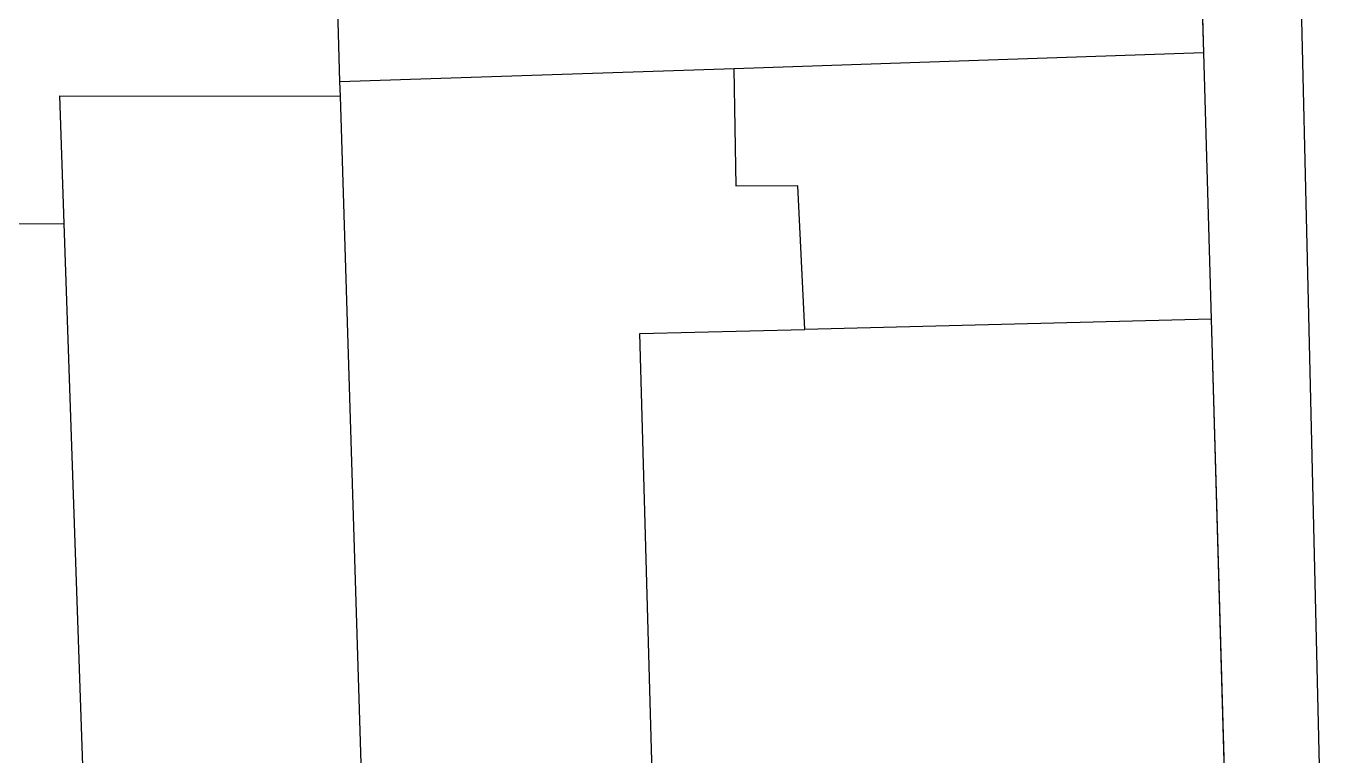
# Model space of a CAD drawing. Header units: metres. Extents: x 668617 to 675126, y 2286318 to 2293677.
# Drawn here: x 670018.9 to 670064.31, y 2287257.56 to 2287282.97 of the extents above; entities that cross this region are included whole.
import ezdxf

# ---------------------------------------------------------------- set-up
doc = ezdxf.new("R2010")
doc.units = ezdxf.units.M
doc.header["$MEASUREMENT"] = 0
for name, color, linetype in [('DMTG-PB-BANQUETAS', 251, 'Continuous'), ('DMTG-PB-LOTIFICACION', 253, 'Continuous'), ('DMTG-PB-MANZANAS', 251, 'Continuous')]:
    doc.layers.add(name, color=color, linetype=linetype)

msp = doc.modelspace()

# ---------------------------------------------------------------- linework, layer by layer
at = {"layer": 'DMTG-PB-BANQUETAS'}
msp.add_lwpolyline([(670061.34532, 2287237.87553), (670063.32992, 2287239.57593), (670063.37242, 2287241.81068), (670064.3081, 2287242.03478), (670062.5314, 2287317.00293), (670062.42131, 2287317.53276), (670062.24207, 2287318.0431), (670061.99563, 2287318.52593), (670061.6879, 2287318.97021), (670061.32284, 2287319.37092), (670060.90839, 2287319.71799), (670060.45052, 2287320.00737), (670059.95917, 2287320.23301), (670059.44132, 2287320.39083), (670058.90696, 2287320.47878), (669939.13359, 2287317.75577)], dxfattribs=at)
at = {"layer": 'DMTG-PB-LOTIFICACION'}
for p, q in [((670059.49148, 2287296.76766), (670059.90452, 2287282.03874)), ((670029.83545, 2287281.0306), (670029.54044, 2287290.82023)), ((670059.90452, 2287282.03874), (670043.55657, 2287281.49063)), ((670059.90452, 2287282.03874), (670060.1742, 2287272.76947)), ((670043.55657, 2287281.49063), (670029.83545, 2287281.0306)), ((670043.63413, 2287277.3994), (670043.55657, 2287281.49063)), ((670029.85104, 2287280.53099), (670029.83545, 2287281.0306)), ((670020.08028, 2287280.54946), (670029.85104, 2287280.53099)), ((670020.23277, 2287276.10031), (670020.08028, 2287280.54946)), ((670031.07901, 2287241.16441), (670029.85104, 2287280.53099)), ((670045.77412, 2287277.40849), (670043.63413, 2287277.3994)), ((670046.02545, 2287272.41069), (670045.77412, 2287277.40849)), ((670000.13846, 2287275.98448), (670020.23277, 2287276.10031)), ((670021.44011, 2287240.87344), (670020.23277, 2287276.10031)), ((670060.1742, 2287272.76947), (670046.02545, 2287272.41069)), ((670060.1742, 2287272.76947), (670061.00815, 2287243.8117)), ((670040.27605, 2287272.2649), (670046.02545, 2287272.41069)), ((670040.79596, 2287253.59626), (670040.27605, 2287272.2649))]:
    msp.add_line(p, q, dxfattribs=at)
at = {"layer": 'DMTG-PB-MANZANAS'}
msp.add_lwpolyline([(670057.38404, 2287317.18963), (670058.92939, 2287315.94614), (670059.49148, 2287296.76766), (670059.90452, 2287282.03874), (670060.1742, 2287272.76947), (670061.00815, 2287243.8117), (670059.03581, 2287242.01324), (670043.68756, 2287241.548), (670031.07901, 2287241.16441), (670021.44011, 2287240.87344), (670001.5023, 2287240.28869), (669993.46322, 2287240.04452), (669981.46458, 2287239.68352), (669960.8369, 2287239.06584), (669959.74415, 2287274.75281), (669959.31111, 2287289.48164), (669958.5551, 2287314.24955), (669978.2629, 2287314.83332), (669998.62062, 2287315.43985), (670008.50953, 2287315.73188), (670009.96939, 2287315.76809), (670016.6786, 2287315.97661), (670020.92812, 2287316.10467), (670028.75725, 2287316.33795)], close=True, dxfattribs=at)

doc.saveas('drawing.dxf')
